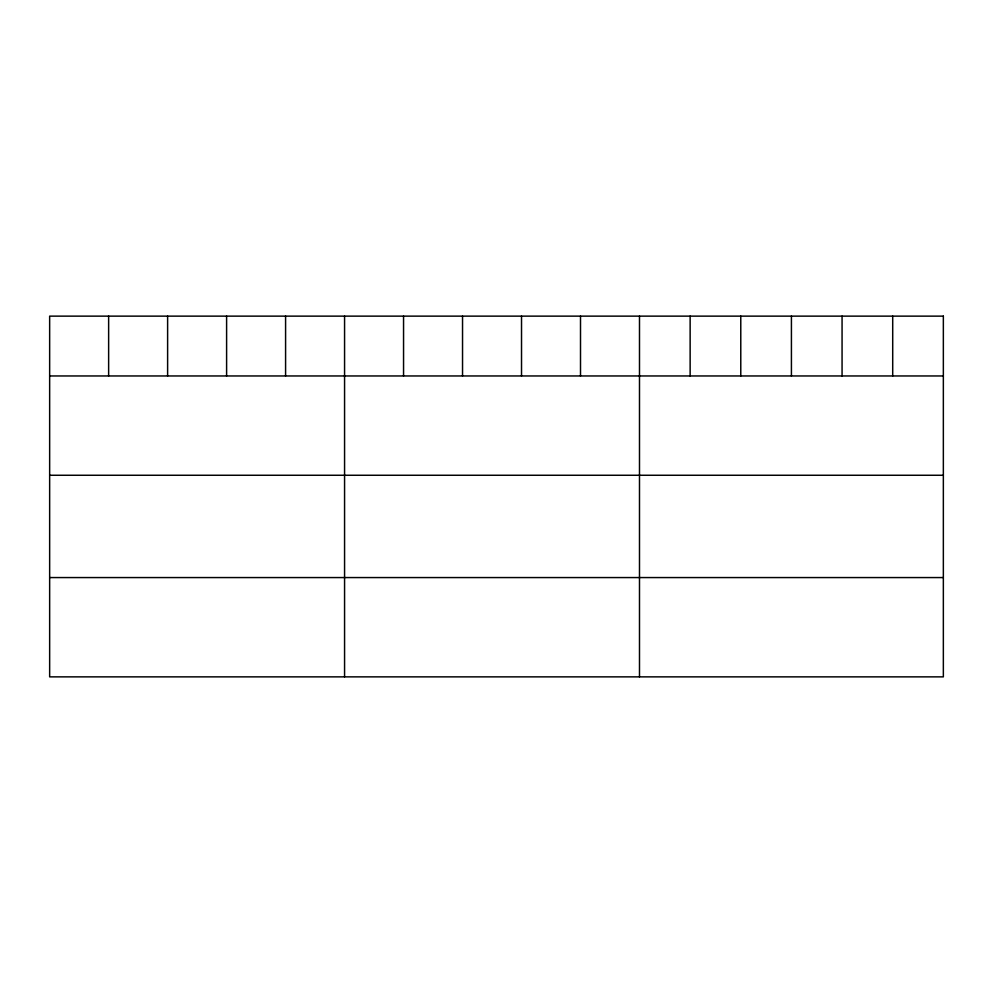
<?xml version="1.0" encoding="UTF-8"?>
<svg xmlns="http://www.w3.org/2000/svg" width="993" height="993" viewBox="0 0 993 993"><rect width="100%" height="100%" fill="white"/><g stroke="black" fill="none" stroke-linecap="round" stroke-linejoin="round"><path stroke-width="1.49" d="M49.65 375.962L943.35 375.962M49.65 475.262L943.35 475.262M49.65 577.566L943.35 577.566M892.707 316.134L892.707 375.962M842.064 316.134L842.064 375.962M791.421 316.134L791.421 375.962M740.778 316.134L740.778 375.962M690.135 316.134L690.135 375.962M639.492 316.134L639.492 676.866M580.508 316.134L580.508 375.962M521.524 316.134L521.524 375.962M462.539 316.134L462.539 375.962M403.555 316.134L403.555 375.962M344.571 316.134L344.571 676.866M285.587 316.134L285.587 375.962M226.603 316.134L226.603 375.962M167.618 316.134L167.618 375.962M108.634 316.134L108.634 375.962M943.35 316.134L49.65 316.134L49.65 676.866L943.35 676.866L943.35 316.134"/></g></svg>
